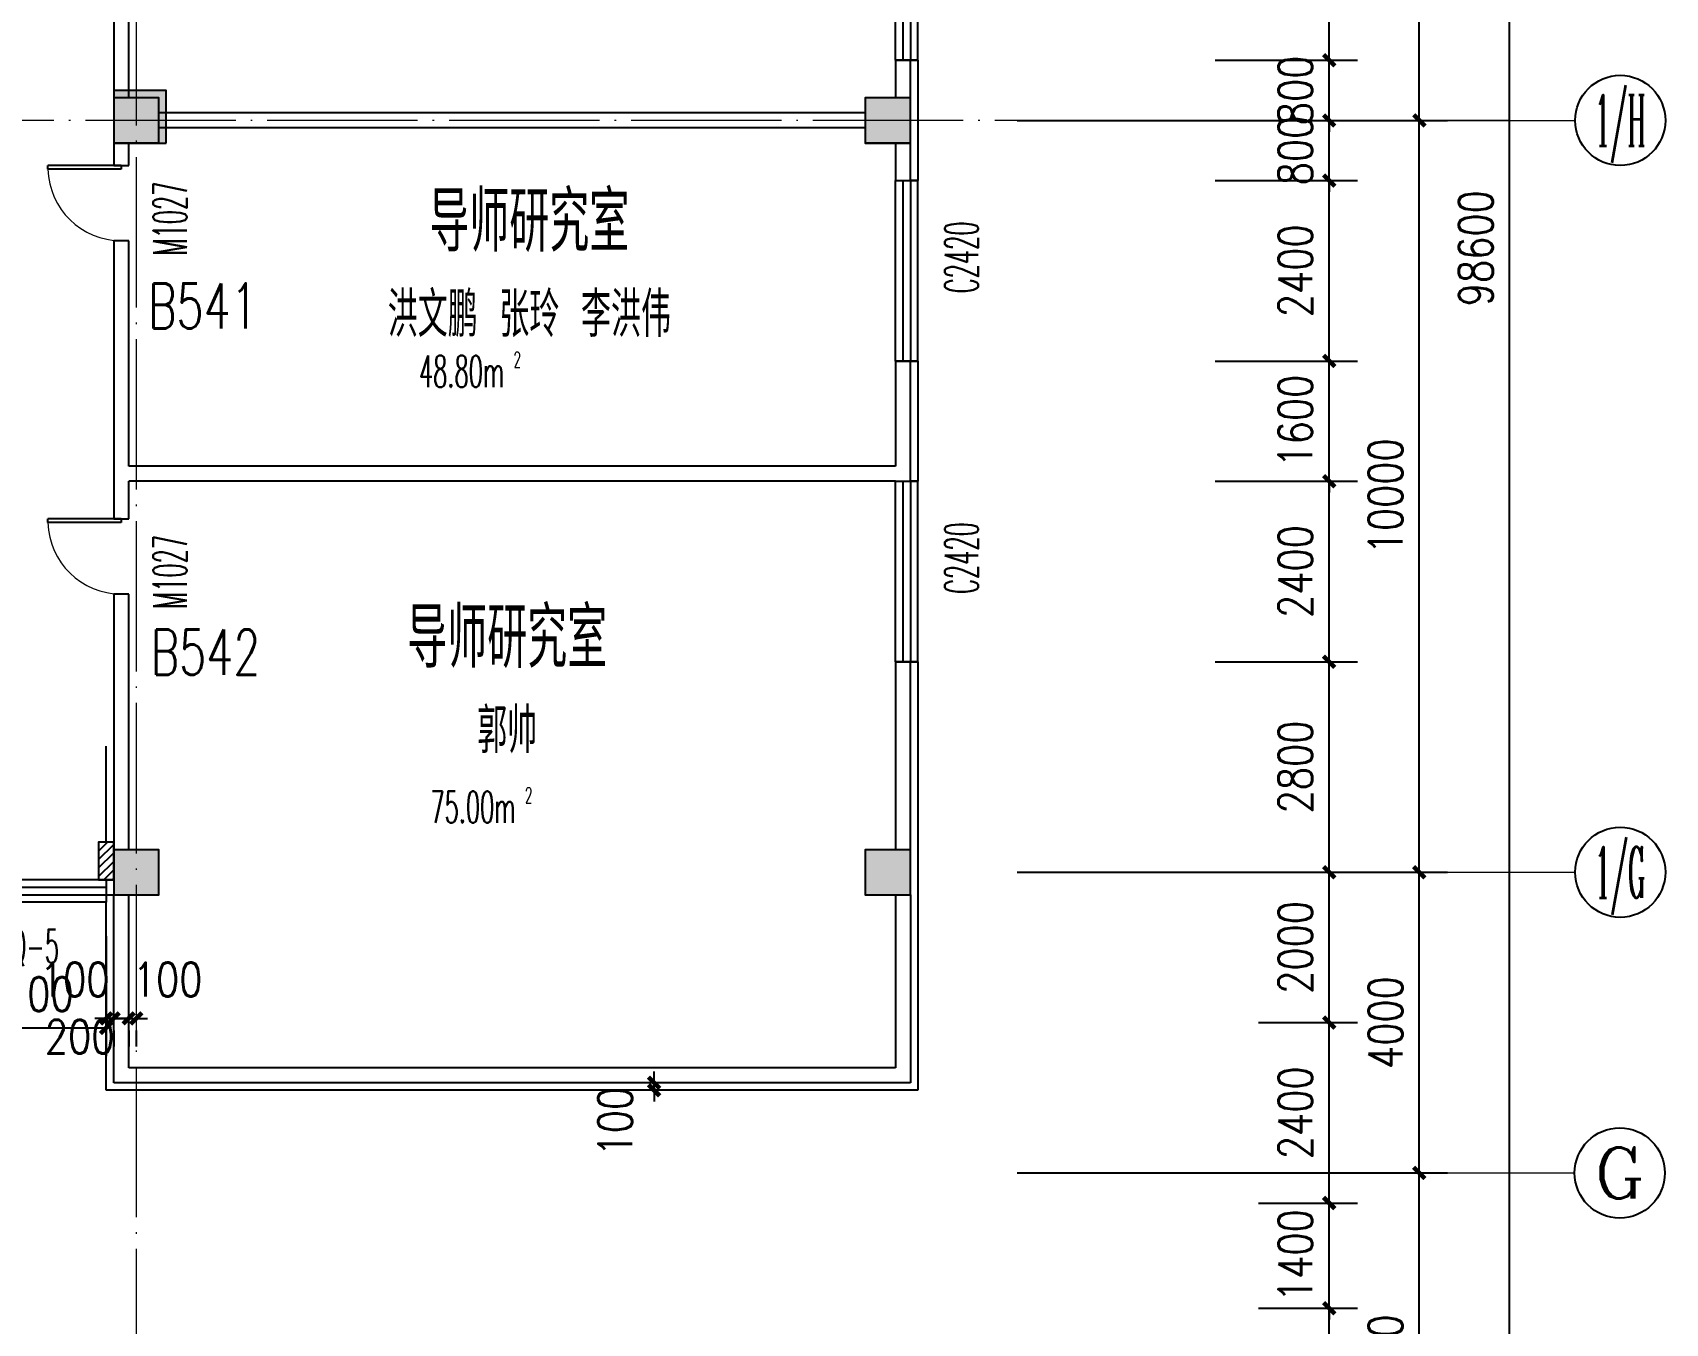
# Model space of a CAD drawing. Extents: x 1417642 to 3570900, y 124798 to 1191112.
# Drawn here: x 1577225 to 1598947, y 174833 to 192000 of the extents above; entities that cross this region are included whole.
import ezdxf
from ezdxf.enums import TextEntityAlignment as Align

# ---------------------------------------------------------------- set-up
doc = ezdxf.new("R2010")
doc.units = 0
doc.header["$LTSCALE"] = 1000
doc.header["$MEASUREMENT"] = 0
doc.linetypes.add('DOTE', pattern=[2.42, 2, -0.2, 0.02, -0.2])
doc.layers.get('0').update_dxf_attribs({"linetype": 'CONTINUOUS'})
doc.layers.get('Defpoints').update_dxf_attribs({"linetype": 'CONTINUOUS'})
for name, color, linetype in [('AXIS', 3, 'CONTINUOUS'), ('AXIS_TEXT', 7, 'CONTINUOUS'), ('colu', 2, 'CONTINUOUS'), ('COLUMN', 9, 'CONTINUOUS'), ('DOTE', 1, 'DOTE'), ('PUB_DIM', 3, 'CONTINUOUS'), ('PUB_HATCH', 8, 'CONTINUOUS'), ('PUB_TEXT', 40, 'CONTINUOUS'), ('SPACE', 7, 'CONTINUOUS'), ('STAIR', 2, 'CONTINUOUS'), ('SURFACE', 6, 'CONTINUOUS'), ('tiaozheng', 20, 'CONTINUOUS'), ('WALL', 4, 'CONTINUOUS'), ('WINDOW', 2, 'CONTINUOUS'), ('WINDOW_TEXT', 7, 'CONTINUOUS'), ('填充', 252, 'CONTINUOUS'), ('柱填充', 8, 'CONTINUOUS')]:
    doc.layers.add(name, color=color, linetype=linetype)
doc.styles.add('_TCH_AXIS', font='COMPLEX', dxfattribs={"bigfont": 'GBCBIG'})
doc.styles.add('_TCH_SPACE', font='ROMANS', dxfattribs={"width": 0.7, "height": 5, "bigfont": 'Z'})
doc.styles.add('_TCH_WINDOW', font='ROMANS.shx', dxfattribs={"width": 0.7, "height": 400, "bigfont": 'Z.shx'})
doc.styles.add('DIM_FONT', font='SIMPLEX.shx', dxfattribs={"width": 0.8})
doc.styles.add('Z', font='ROMANS', dxfattribs={"width": 0.7, "bigfont": 'Z'})
doc.dimstyles.new('DIMN150', dxfattribs={"dimscale": 1.5, "dimtxt": 300, "dimasz": 100, "dimexe": 250, "dimexo": 300, "dimgap": 150, "dimtad": 1, "dimdec": 0, "dimzin": 0, "dimdsep": 46, "dimtxsty": 'DIM_FONT', "dimblk": 'ARCHTICK', "dimcen": 0.09, "dimdle": 1.5, "dimclrt": 7, "dimazin": 2, "dimtfac": 1, "dimtdec": 0, "dimtix": 1, "dimtmove": 2, "dimatfit": 3, "dimldrblk": 'ARCHTICK', "dimfxl": 1, "dimtolj": 1, "dimtzin": 0, "dimarcsym": 0})

# ---------------------------------------------------------------- blocks, each defined once
blk = doc.blocks.new('i89')
at = {"layer": '柱填充'}
h = blk.add_hatch(color=256, dxfattribs=at)
h.paths.add_polyline_path([(1555333, 501498), (1555333, 502098), (1554733, 502098), (1554733, 501498)])
h.paths.add_polyline_path([(1525733, 501498), (1525733, 502098), (1525133, 502098), (1525133, 501498)])
h.paths.add_polyline_path([(1517733, 501498), (1517733, 502098), (1517133, 502098), (1517133, 501498)])
h.paths.add_polyline_path([(1509733, 501498), (1509733, 502098), (1509133, 502098), (1509133, 501498)])
h.paths.add_polyline_path([(1501733, 501498), (1501733, 502098), (1501133, 502098), (1501133, 501498)])
h.paths.add_polyline_path([(1498133, 501498), (1498133, 502098), (1497533, 502098), (1497533, 501498)])
h.paths.add_polyline_path([(1498133, 529448), (1498133, 530148), (1497433, 530148), (1497433, 529448)])
h.paths.add_polyline_path([(1498133, 537448), (1498133, 538148), (1497433, 538148), (1497433, 537448)])
h.paths.add_polyline_path([(1541783, 545398), (1541783, 546098), (1541083, 546098), (1541083, 545398)])
h.paths.add_polyline_path([(1565333, 559098), (1565333, 559698), (1564733, 559698), (1564733, 559098)])
h.paths.add_polyline_path([(1565383, 549098), (1565383, 549798), (1564683, 549798), (1564683, 549098)])
h.paths.add_polyline_path([(1565333, 545498), (1565333, 546098), (1564733, 546098), (1564733, 545498)])
h.paths.add_polyline_path([(1565383, 538098), (1564683, 538098), (1564683, 537498), (1565383, 537498)])
h.paths.add_polyline_path([(1565333, 529498), (1565333, 530098), (1564733, 530098), (1564733, 529498)])
h.paths.add_polyline_path([(1565333, 519498), (1565333, 520098), (1564733, 520098), (1564733, 519498)])
h.paths.add_polyline_path([(1565333, 511498), (1565333, 512098), (1564733, 512098), (1564733, 511498)])
h.paths.add_polyline_path([(1565333, 501498), (1565333, 502098), (1564733, 502098), (1564733, 501498)])
h.paths.add_polyline_path([(1555333, 559098), (1555333, 559698), (1554733, 559698), (1554733, 559098)])
h.paths.add_polyline_path([(1555333, 549098), (1555333, 549698), (1554733, 549698), (1554733, 549098)])
h.paths.add_polyline_path([(1555333, 545498), (1555333, 546098), (1554733, 546098), (1554733, 545498)])
h.paths.add_polyline_path([(1555333, 537498), (1555333, 538098), (1554733, 538098), (1554733, 537498)])
h.paths.add_polyline_path([(1555433, 529448), (1555433, 530148), (1554733, 530148), (1554733, 529448)])
h.paths.add_polyline_path([(1555433, 519448), (1555433, 520148), (1554733, 520148), (1554733, 519448)])
h.paths.add_polyline_path([(1555433, 511498), (1555433, 512198), (1554733, 512198), (1554733, 511498)])
h.paths.add_polyline_path([(1551733, 557298), (1551733, 557898), (1551133, 557898), (1551133, 557298)])
h.paths.add_polyline_path([(1551783, 549098), (1551783, 549798), (1551083, 549798), (1551083, 549098)])
h.paths.add_polyline_path([(1551733, 545498), (1551733, 546098), (1551133, 546098), (1551133, 545498)])
h.paths.add_polyline_path([(1551733, 537498), (1551733, 538098), (1551133, 538098), (1551133, 537498)])
h.paths.add_polyline_path([(1551733, 529498), (1551733, 530098), (1551133, 530098), (1551133, 529498)])
h.paths.add_polyline_path([(1551733, 519498), (1551733, 520098), (1551133, 520098), (1551133, 519498)])
h.paths.add_polyline_path([(1551783, 511498), (1551783, 512198), (1551083, 512198), (1551083, 511498)])
h.paths.add_polyline_path([(1551733, 501498), (1551733, 502098), (1551133, 502098), (1551133, 501498)])
h.paths.add_polyline_path([(1541733, 559098), (1541733, 559698), (1541133, 559698), (1541133, 559098)])
h.paths.add_polyline_path([(1541733, 557298), (1541733, 557898), (1541133, 557898), (1541133, 557298)])
h.paths.add_polyline_path([(1541783, 549098), (1541783, 549798), (1541083, 549798), (1541083, 549098)])
h.paths.add_polyline_path([(1541733, 537498), (1541733, 538298), (1541133, 538298), (1541133, 537498)])
h.paths.add_polyline_path([(1541733, 519298), (1541733, 520098), (1541133, 520098), (1541133, 519298)])
h.paths.add_polyline_path([(1541833, 511498), (1541833, 512298), (1541033, 512298), (1541033, 511498)])
h.paths.add_polyline_path([(1541733, 501498), (1541733, 502098), (1541133, 502098), (1541133, 501498)])
h.paths.add_polyline_path([(1533733, 559098), (1533733, 559698), (1533133, 559698), (1533133, 559098)])
h.paths.add_polyline_path([(1533783, 549098), (1533783, 549798), (1533083, 549798), (1533083, 549098)])
h.paths.add_polyline_path([(1533733, 545498), (1533733, 546098), (1533133, 546098), (1533133, 545498)])
h.paths.add_polyline_path([(1533733, 537498), (1533733, 538298), (1533133, 538298), (1533133, 537498)])
h.paths.add_polyline_path([(1533733, 519298), (1533733, 520098), (1533133, 520098), (1533133, 519298)])
h.paths.add_polyline_path([(1533833, 511498), (1533833, 512298), (1533033, 512298), (1533033, 511498)])
h.paths.add_polyline_path([(1533733, 501498), (1533733, 502098), (1533133, 502098), (1533133, 501498)])
h.paths.add_polyline_path([(1525733, 559098), (1525733, 559698), (1525133, 559698), (1525133, 559098)])
h.paths.add_polyline_path([(1525783, 549098), (1525783, 549798), (1525083, 549798), (1525083, 549098)])
h.paths.add_polyline_path([(1525733, 545498), (1525733, 546098), (1525133, 546098), (1525133, 545498)])
h.paths.add_polyline_path([(1525733, 537498), (1525733, 538298), (1525133, 538298), (1525133, 537498)])
h.paths.add_polyline_path([(1525733, 519298), (1525733, 520098), (1525133, 520098), (1525133, 519298)])
h.paths.add_polyline_path([(1525833, 511498), (1525833, 512298), (1525033, 512298), (1525033, 511498)])
h.paths.add_polyline_path([(1517733, 559098), (1517733, 559698), (1517133, 559698), (1517133, 559098)])
h.paths.add_polyline_path([(1517783, 549098), (1517783, 549798), (1517083, 549798), (1517083, 549098)])
h.paths.add_polyline_path([(1517733, 545498), (1517733, 546098), (1517133, 546098), (1517133, 545498)])
h.paths.add_polyline_path([(1517733, 537498), (1517733, 538298), (1517133, 538298), (1517133, 537498)])
h.paths.add_polyline_path([(1517733, 519298), (1517733, 520098), (1517133, 520098), (1517133, 519298)])
h.paths.add_polyline_path([(1517833, 511498), (1517833, 512298), (1517033, 512298), (1517033, 511498)])
h.paths.add_polyline_path([(1509733, 559098), (1509733, 559698), (1509133, 559698), (1509133, 559098)])
h.paths.add_polyline_path([(1509783, 549098), (1509783, 549798), (1509083, 549798), (1509083, 549098)])
h.paths.add_polyline_path([(1509733, 545498), (1509733, 546098), (1509133, 546098), (1509133, 545498)])
h.paths.add_polyline_path([(1509733, 537498), (1509733, 538298), (1509133, 538298), (1509133, 537498)])
h.paths.add_polyline_path([(1509733, 519298), (1509733, 520098), (1509133, 520098), (1509133, 519298)])
h.paths.add_polyline_path([(1509833, 511498), (1509833, 512298), (1509033, 512298), (1509033, 511498)])
h.paths.add_polyline_path([(1509733, 480798), (1509733, 481398), (1509133, 481398), (1509133, 480798)])
h.paths.add_polyline_path([(1501733, 559098), (1501733, 559698), (1501133, 559698), (1501133, 559098)])
h.paths.add_polyline_path([(1501733, 549098), (1501733, 549698), (1501133, 549698), (1501133, 549098)])
h.paths.add_polyline_path([(1501733, 545498), (1501733, 546098), (1501133, 546098), (1501133, 545498)])
h.paths.add_polyline_path([(1501733, 537498), (1501733, 538098), (1501133, 538098), (1501133, 537498)])
h.paths.add_polyline_path([(1501733, 529498), (1501733, 530098), (1501133, 530098), (1501133, 529498)])
h.paths.add_polyline_path([(1501733, 519498), (1501733, 520098), (1501133, 520098), (1501133, 519498)])
h.paths.add_polyline_path([(1501833, 511498), (1501833, 512198), (1501133, 512198), (1501133, 511498)])
h.paths.add_polyline_path([(1501733, 480798), (1501733, 481398), (1501133, 481398), (1501133, 480798)])
h.paths.add_polyline_path([(1498133, 559098), (1498133, 559698), (1497533, 559698), (1497533, 559098)])
h.paths.add_polyline_path([(1498183, 549098), (1498183, 549798), (1497483, 549798), (1497483, 549098)])
h.paths.add_polyline_path([(1498133, 545498), (1498133, 546098), (1497533, 546098), (1497533, 545498)])
h.paths.add_polyline_path([(1498133, 519448), (1498133, 520148), (1497433, 520148), (1497433, 519448)])
h.paths.add_polyline_path([(1498133, 511448), (1498133, 512148), (1497433, 512148), (1497433, 511448)])
h.paths.add_polyline_path([(1498133, 480798), (1498133, 481398), (1497533, 481398), (1497533, 480798)])
h.paths.add_polyline_path([(1488133, 559098), (1488133, 559698), (1487533, 559698), (1487533, 559098)])
h.paths.add_polyline_path([(1488233, 549098), (1488233, 549798), (1487533, 549798), (1487533, 549098)])
h.paths.add_polyline_path([(1488133, 545498), (1488133, 546098), (1487533, 546098), (1487533, 545498)])
h.paths.add_polyline_path([(1488133, 537498), (1488133, 538098), (1487533, 538098), (1487533, 537498)])
h.paths.add_polyline_path([(1488133, 529498), (1488133, 530098), (1487533, 530098), (1487533, 529498)])
h.paths.add_polyline_path([(1488133, 519498), (1488133, 520098), (1487533, 520098), (1487533, 519498)])
h.paths.add_polyline_path([(1488133, 511498), (1488133, 512098), (1487533, 512098), (1487533, 511498)])
h.paths.add_polyline_path([(1488133, 501498), (1488133, 502098), (1487533, 502098), (1487533, 501498)])
h.paths.add_polyline_path([(1488133, 480798), (1488133, 481398), (1487533, 481398), (1487533, 480798)])
h.paths.add_polyline_path([(1498133, 484398), (1498133, 485198), (1497433, 485198), (1497433, 484398)])
h.paths.add_polyline_path([(1498134, 496298), (1498134, 497098), (1497433, 497098), (1497433, 496298)])
h.paths.add_polyline_path([(1487533, 497098), (1487533, 496298), (1488233, 496298), (1488233, 497098)])
h.paths.add_polyline_path([(1487533, 485198), (1487533, 484398), (1488233, 484398), (1488233, 485198)])
h.paths.add_polyline_path([(1509733, 496298), (1509733, 497098), (1509033, 497098), (1509033, 496298)])
h.paths.add_polyline_path([(1509733, 484398), (1509733, 485198), (1509033, 485198), (1509033, 484398)])
at = {"layer": 'colu'}
for points in [[(1555433, 511498), (1555433, 512198), (1554733, 512198), (1554733, 511498)], [(1565333, 511498), (1565333, 512098), (1564733, 512098), (1564733, 511498)], [(1555333, 501498), (1555333, 502098), (1554733, 502098), (1554733, 501498)], [(1565333, 501498), (1565333, 502098), (1564733, 502098), (1564733, 501498)]]:
    blk.add_lwpolyline(points, close=True, dxfattribs=at)
blk = doc.blocks.new('_ArchTick')
at = {"color": 0, "linetype": 'ByBlock', "const_width": 0.4}
blk.add_lwpolyline([(-0.5, -0.5), (0.5, 0.5)], dxfattribs=at)
blk = doc.blocks.new('*D154')
at = {"layer": 'Defpoints', "color": 0}
for p in [(1578503, 179180), (1578603, 179180), (1578603, 178889)]:
    blk.add_point(p, dxfattribs=at)
at = {"layer": 'PUB_DIM', "color": 0, "lineweight": -2}
for p, q in [((1578503, 178889), (1578353, 178889)), ((1578503, 178889), (1578603, 178889)), ((1578603, 178889), (1578753, 178889)), ((1578503, 178730), (1578503, 178514)), ((1578603, 178730), (1578603, 178514))]:
    blk.add_line(p, q, dxfattribs=at)
at = {"layer": 'PUB_DIM', "color": 0, "lineweight": -2, "xscale": 150, "yscale": 150, "zscale": 150}
blk.add_blockref('_ArchTick', (1578503, 178889), dxfattribs=at)
at = {"layer": 'PUB_DIM', "color": 0, "lineweight": -2, "xscale": 150, "yscale": 150, "zscale": 150, "rotation": 180}
blk.add_blockref('_ArchTick', (1578603, 178889), dxfattribs=at)
at = {"layer": 'PUB_DIM', "color": 7, "insert": (1579021, 179406), "char_height": 450, "attachment_point": 5, "style": 'DIM_FONT'}
blk.add_mtext('\\A1;100', dxfattribs=at)
blk = doc.blocks.new('*D155')
at = {"layer": 'Defpoints', "color": 0}
for p in [(1578303, 179180), (1578503, 179180), (1578503, 178889)]:
    blk.add_point(p, dxfattribs=at)
at = {"layer": 'PUB_DIM', "color": 0, "lineweight": -2}
for p, q in [((1578303, 178889), (1578153, 178889)), ((1578303, 178889), (1578503, 178889)), ((1578503, 178889), (1578653, 178889)), ((1578303, 178730), (1578303, 178514)), ((1578503, 178730), (1578503, 178514))]:
    blk.add_line(p, q, dxfattribs=at)
at = {"layer": 'PUB_DIM', "color": 0, "lineweight": -2, "xscale": 150, "yscale": 150, "zscale": 150}
blk.add_blockref('_ArchTick', (1578303, 178889), dxfattribs=at)
at = {"layer": 'PUB_DIM', "color": 0, "lineweight": -2, "xscale": 150, "yscale": 150, "zscale": 150, "rotation": 180}
blk.add_blockref('_ArchTick', (1578503, 178889), dxfattribs=at)
at = {"layer": 'PUB_DIM', "color": 7, "insert": (1577851, 178646), "char_height": 450, "attachment_point": 5, "style": 'DIM_FONT'}
blk.add_mtext('\\A1;200', dxfattribs=at)
blk = doc.blocks.new('*D156')
at = {"layer": 'Defpoints', "color": 0}
for p in [(1578203, 179180), (1578303, 179180), (1578303, 178889)]:
    blk.add_point(p, dxfattribs=at)
at = {"layer": 'PUB_DIM', "color": 0, "lineweight": -2}
for p, q in [((1578203, 178889), (1578053, 178889)), ((1578203, 178889), (1578303, 178889)), ((1578303, 178889), (1578453, 178889)), ((1578203, 178730), (1578203, 178514)), ((1578303, 178730), (1578303, 178514))]:
    blk.add_line(p, q, dxfattribs=at)
at = {"layer": 'PUB_DIM', "color": 0, "lineweight": -2, "xscale": 150, "yscale": 150, "zscale": 150}
blk.add_blockref('_ArchTick', (1578203, 178889), dxfattribs=at)
at = {"layer": 'PUB_DIM', "color": 0, "lineweight": -2, "xscale": 150, "yscale": 150, "zscale": 150, "rotation": 180}
blk.add_blockref('_ArchTick', (1578303, 178889), dxfattribs=at)
at = {"layer": 'PUB_DIM', "color": 7, "insert": (1577785, 179406), "char_height": 450, "attachment_point": 5, "style": 'DIM_FONT'}
blk.add_mtext('\\A1;100', dxfattribs=at)
blk = doc.blocks.new('*D157')
at = {"layer": 'Defpoints', "color": 0}
for p in [(1585493, 178033), (1586059, 178033), (1586059, 177933)]:
    blk.add_point(p, dxfattribs=at)
at = {"layer": 'PUB_DIM', "color": 0, "lineweight": -2}
for p, q in [((1585493, 178033), (1585493, 178183)), ((1585609, 178033), (1585118, 178033)), ((1585609, 177933), (1585118, 177933)), ((1585493, 177933), (1585493, 178033)), ((1585493, 177933), (1585493, 177783))]:
    blk.add_line(p, q, dxfattribs=at)
at = {"layer": 'PUB_DIM', "color": 0, "lineweight": -2, "xscale": 150, "yscale": 150, "zscale": 150}
for p, rotation in [((1585493, 178033), 270), ((1585493, 177933), 90)]:
    blk.add_blockref('_ArchTick', p, dxfattribs=dict(at, rotation=rotation))
at = {"layer": 'PUB_DIM', "color": 7, "insert": (1584976, 177515), "char_height": 450, "attachment_point": 5, "rotation": 90, "style": 'DIM_FONT'}
blk.add_mtext('\\A1;100', dxfattribs=at)
blk = doc.blocks.new('*D254')
at = {"layer": 'Defpoints', "color": 0}
for p in [(1593084, 175033), (1594475, 175033), (1593084, 172633)]:
    blk.add_point(p, dxfattribs=at)
at = {"layer": 'PUB_DIM', "color": 0, "lineweight": -2}
for p, q in [((1593534, 175033), (1594850, 175033)), ((1594475, 172630), (1594475, 175035)), ((1593534, 172633), (1594850, 172633))]:
    blk.add_line(p, q, dxfattribs=at)
at = {"layer": 'PUB_DIM', "color": 0, "lineweight": -2, "xscale": 150, "yscale": 150, "zscale": 150}
for p, rotation in [((1594475, 175033), 90), ((1594475, 172633), 270)]:
    blk.add_blockref('_ArchTick', p, dxfattribs=dict(at, rotation=rotation))
at = {"layer": 'PUB_DIM', "color": 7, "insert": (1594025, 173833), "char_height": 450, "attachment_point": 5, "rotation": 90, "style": 'DIM_FONT'}
blk.add_mtext('\\A1;2400', dxfattribs=at)
blk = doc.blocks.new('*D255')
at = {"layer": 'Defpoints', "color": 0}
for p in [(1593084, 176433), (1594475, 176433), (1593084, 175033)]:
    blk.add_point(p, dxfattribs=at)
at = {"layer": 'PUB_DIM', "color": 0, "lineweight": -2}
for p, q in [((1593534, 176433), (1594850, 176433)), ((1594475, 176433), (1594475, 176583)), ((1594475, 175033), (1594475, 176433)), ((1593534, 175033), (1594850, 175033)), ((1594475, 175033), (1594475, 174883))]:
    blk.add_line(p, q, dxfattribs=at)
at = {"layer": 'PUB_DIM', "color": 0, "lineweight": -2, "xscale": 150, "yscale": 150, "zscale": 150}
for p, rotation in [((1594475, 176433), 270), ((1594475, 175033), 90)]:
    blk.add_blockref('_ArchTick', p, dxfattribs=dict(at, rotation=rotation))
at = {"layer": 'PUB_DIM', "color": 7, "insert": (1594025, 175733), "char_height": 450, "attachment_point": 5, "rotation": 90, "style": 'DIM_FONT'}
blk.add_mtext('\\A1;1400', dxfattribs=at)
blk = doc.blocks.new('*D256')
at = {"layer": 'Defpoints', "color": 0}
for p in [(1593084, 178833), (1594475, 178833), (1593084, 176433)]:
    blk.add_point(p, dxfattribs=at)
at = {"layer": 'PUB_DIM', "color": 0, "lineweight": -2}
for p, q in [((1593534, 178833), (1594850, 178833)), ((1594475, 176431), (1594475, 178835)), ((1593534, 176433), (1594850, 176433))]:
    blk.add_line(p, q, dxfattribs=at)
at = {"layer": 'PUB_DIM', "color": 0, "lineweight": -2, "xscale": 150, "yscale": 150, "zscale": 150}
for p, rotation in [((1594475, 178833), 90), ((1594475, 176433), 270)]:
    blk.add_blockref('_ArchTick', p, dxfattribs=dict(at, rotation=rotation))
at = {"layer": 'PUB_DIM', "color": 7, "insert": (1594025, 177633), "char_height": 450, "attachment_point": 5, "rotation": 90, "style": 'DIM_FONT'}
blk.add_mtext('\\A1;2400', dxfattribs=at)
blk = doc.blocks.new('*D257')
at = {"layer": 'Defpoints', "color": 0}
for p in [(1593084, 180833), (1594475, 180833), (1593084, 178833)]:
    blk.add_point(p, dxfattribs=at)
at = {"layer": 'PUB_DIM', "color": 0, "lineweight": -2}
for p, q in [((1593534, 180833), (1594850, 180833)), ((1594475, 178831), (1594475, 180835)), ((1593534, 178833), (1594850, 178833))]:
    blk.add_line(p, q, dxfattribs=at)
at = {"layer": 'PUB_DIM', "color": 0, "lineweight": -2, "xscale": 150, "yscale": 150, "zscale": 150}
for p, rotation in [((1594475, 180833), 90), ((1594475, 178833), 270)]:
    blk.add_blockref('_ArchTick', p, dxfattribs=dict(at, rotation=rotation))
at = {"layer": 'PUB_DIM', "color": 7, "insert": (1594025, 179833), "char_height": 450, "attachment_point": 5, "rotation": 90, "style": 'DIM_FONT'}
blk.add_mtext('\\A1;2000', dxfattribs=at)
blk = doc.blocks.new('*D258')
at = {"layer": 'Defpoints', "color": 0}
for p in [(1592509, 183633), (1594475, 183633), (1592509, 180833)]:
    blk.add_point(p, dxfattribs=at)
at = {"layer": 'PUB_DIM', "color": 0, "lineweight": -2}
for p, q in [((1592959, 183633), (1594850, 183633)), ((1594475, 180830), (1594475, 183635)), ((1592959, 180833), (1594850, 180833))]:
    blk.add_line(p, q, dxfattribs=at)
at = {"layer": 'PUB_DIM', "color": 0, "lineweight": -2, "xscale": 150, "yscale": 150, "zscale": 150}
for p, rotation in [((1594475, 183633), 90), ((1594475, 180833), 270)]:
    blk.add_blockref('_ArchTick', p, dxfattribs=dict(at, rotation=rotation))
at = {"layer": 'PUB_DIM', "color": 7, "insert": (1594025, 182233), "char_height": 450, "attachment_point": 5, "rotation": 90, "style": 'DIM_FONT'}
blk.add_mtext('\\A1;2800', dxfattribs=at)
blk = doc.blocks.new('*D259')
at = {"layer": 'Defpoints', "color": 0}
for p in [(1592509, 186033), (1594475, 186033), (1592509, 183633)]:
    blk.add_point(p, dxfattribs=at)
at = {"layer": 'PUB_DIM', "color": 0, "lineweight": -2}
for p, q in [((1592959, 186033), (1594850, 186033)), ((1594475, 183630), (1594475, 186035)), ((1592959, 183633), (1594850, 183633))]:
    blk.add_line(p, q, dxfattribs=at)
at = {"layer": 'PUB_DIM', "color": 0, "lineweight": -2, "xscale": 150, "yscale": 150, "zscale": 150}
for p, rotation in [((1594475, 186033), 90), ((1594475, 183633), 270)]:
    blk.add_blockref('_ArchTick', p, dxfattribs=dict(at, rotation=rotation))
at = {"layer": 'PUB_DIM', "color": 7, "insert": (1594025, 184833), "char_height": 450, "attachment_point": 5, "rotation": 90, "style": 'DIM_FONT'}
blk.add_mtext('\\A1;2400', dxfattribs=at)
blk = doc.blocks.new('*D260')
at = {"layer": 'Defpoints', "color": 0}
for p in [(1592509, 187633), (1594475, 187633), (1592509, 186033)]:
    blk.add_point(p, dxfattribs=at)
at = {"layer": 'PUB_DIM', "color": 0, "lineweight": -2}
for p, q in [((1594475, 187633), (1594475, 187783)), ((1592959, 187633), (1594850, 187633)), ((1594475, 186033), (1594475, 187633)), ((1592959, 186033), (1594850, 186033)), ((1594475, 186033), (1594475, 185883))]:
    blk.add_line(p, q, dxfattribs=at)
at = {"layer": 'PUB_DIM', "color": 0, "lineweight": -2, "xscale": 150, "yscale": 150, "zscale": 150}
for p, rotation in [((1594475, 187633), 270), ((1594475, 186033), 90)]:
    blk.add_blockref('_ArchTick', p, dxfattribs=dict(at, rotation=rotation))
at = {"layer": 'PUB_DIM', "color": 7, "insert": (1594025, 186833), "char_height": 450, "attachment_point": 5, "rotation": 90, "style": 'DIM_FONT'}
blk.add_mtext('\\A1;1600', dxfattribs=at)
blk = doc.blocks.new('*D261')
at = {"layer": 'Defpoints', "color": 0}
for p in [(1592509, 190033), (1594475, 190033), (1592509, 187633)]:
    blk.add_point(p, dxfattribs=at)
at = {"layer": 'PUB_DIM', "color": 0, "lineweight": -2}
for p, q in [((1592959, 190033), (1594850, 190033)), ((1594475, 187630), (1594475, 190035)), ((1592959, 187633), (1594850, 187633))]:
    blk.add_line(p, q, dxfattribs=at)
at = {"layer": 'PUB_DIM', "color": 0, "lineweight": -2, "xscale": 150, "yscale": 150, "zscale": 150}
for p, rotation in [((1594475, 190033), 90), ((1594475, 187633), 270)]:
    blk.add_blockref('_ArchTick', p, dxfattribs=dict(at, rotation=rotation))
at = {"layer": 'PUB_DIM', "color": 7, "insert": (1594025, 188833), "char_height": 450, "attachment_point": 5, "rotation": 90, "style": 'DIM_FONT'}
blk.add_mtext('\\A1;2400', dxfattribs=at)
blk = doc.blocks.new('*D262')
at = {"layer": 'Defpoints', "color": 0}
for p in [(1592509, 190833), (1594475, 190833), (1592509, 190033)]:
    blk.add_point(p, dxfattribs=at)
at = {"layer": 'PUB_DIM', "color": 0, "lineweight": -2}
for p, q in [((1594475, 190833), (1594475, 190983)), ((1592959, 190833), (1594850, 190833)), ((1594475, 190033), (1594475, 190833)), ((1592959, 190033), (1594850, 190033)), ((1594475, 190033), (1594475, 189883))]:
    blk.add_line(p, q, dxfattribs=at)
at = {"layer": 'PUB_DIM', "color": 0, "lineweight": -2, "xscale": 150, "yscale": 150, "zscale": 150}
for p, rotation in [((1594475, 190833), 270), ((1594475, 190033), 90)]:
    blk.add_blockref('_ArchTick', p, dxfattribs=dict(at, rotation=rotation))
at = {"layer": 'PUB_DIM', "color": 7, "insert": (1594025, 190433), "char_height": 450, "attachment_point": 5, "rotation": 90, "style": 'DIM_FONT'}
blk.add_mtext('\\A1;800', dxfattribs=at)
blk = doc.blocks.new('*D263')
at = {"layer": 'Defpoints', "color": 0}
for p in [(1592509, 191633), (1594475, 191633), (1592509, 190833)]:
    blk.add_point(p, dxfattribs=at)
at = {"layer": 'PUB_DIM', "color": 0, "lineweight": -2}
for p, q in [((1592959, 191633), (1594850, 191633)), ((1594475, 191633), (1594475, 191783)), ((1594475, 190833), (1594475, 191633)), ((1592959, 190833), (1594850, 190833)), ((1594475, 190833), (1594475, 190683))]:
    blk.add_line(p, q, dxfattribs=at)
at = {"layer": 'PUB_DIM', "color": 0, "lineweight": -2, "xscale": 150, "yscale": 150, "zscale": 150}
for p, rotation in [((1594475, 191633), 270), ((1594475, 190833), 90)]:
    blk.add_blockref('_ArchTick', p, dxfattribs=dict(at, rotation=rotation))
at = {"layer": 'PUB_DIM', "color": 7, "insert": (1594025, 191233), "char_height": 450, "attachment_point": 5, "rotation": 90, "style": 'DIM_FONT'}
blk.add_mtext('\\A1;800', dxfattribs=at)
blk = doc.blocks.new('*D264')
at = {"layer": 'Defpoints', "color": 0}
for p in [(1592509, 194033), (1594475, 194033), (1592509, 191633)]:
    blk.add_point(p, dxfattribs=at)
at = {"layer": 'PUB_DIM', "color": 0, "lineweight": -2}
for p, q in [((1592959, 194033), (1594850, 194033)), ((1594475, 191630), (1594475, 194035)), ((1592959, 191633), (1594850, 191633))]:
    blk.add_line(p, q, dxfattribs=at)
at = {"layer": 'PUB_DIM', "color": 0, "lineweight": -2, "xscale": 150, "yscale": 150, "zscale": 150}
for p, rotation in [((1594475, 194033), 90), ((1594475, 191633), 270)]:
    blk.add_blockref('_ArchTick', p, dxfattribs=dict(at, rotation=rotation))
at = {"layer": 'PUB_DIM', "color": 7, "insert": (1594025, 192833), "char_height": 450, "attachment_point": 5, "rotation": 90, "style": 'DIM_FONT'}
blk.add_mtext('\\A1;2400', dxfattribs=at)
blk = doc.blocks.new('*D318')
at = {"layer": 'Defpoints', "color": 0}
for p in [(1594168, 238433), (1596875, 238433), (1594168, 139833)]:
    blk.add_point(p, dxfattribs=at)
at = {"layer": 'PUB_DIM', "color": 0, "lineweight": -2}
for p, q in [((1594618, 238433), (1597250, 238433)), ((1596875, 139830), (1596875, 238435)), ((1594618, 139833), (1597250, 139833))]:
    blk.add_line(p, q, dxfattribs=at)
at = {"layer": 'PUB_DIM', "color": 0, "lineweight": -2, "xscale": 150, "yscale": 150, "zscale": 150}
for p, rotation in [((1596875, 238433), 90), ((1596875, 139833), 270)]:
    blk.add_blockref('_ArchTick', p, dxfattribs=dict(at, rotation=rotation))
at = {"layer": 'PUB_DIM', "color": 7, "insert": (1596425, 189133), "char_height": 450, "attachment_point": 5, "rotation": 90, "style": 'DIM_FONT'}
blk.add_mtext('\\A1;98600', dxfattribs=at)
blk = doc.blocks.new('*D777')
at = {"layer": 'AXIS', "color": 0, "lineweight": -2}
for p, q in [((1590325, 198833), (1596049, 198833)), ((1595674, 190831), (1595674, 198835)), ((1590325, 190833), (1596049, 190833))]:
    blk.add_line(p, q, dxfattribs=at)
at = {"layer": 'Defpoints', "color": 0}
for p in [(1589875, 198833), (1595674, 198833), (1589875, 190833)]:
    blk.add_point(p, dxfattribs=at)
at = {"layer": 'AXIS', "color": 0, "lineweight": -2, "xscale": 150, "yscale": 150, "zscale": 150}
for p, rotation in [((1595674, 198833), 90), ((1595674, 190833), 270)]:
    blk.add_blockref('_ArchTick', p, dxfattribs=dict(at, rotation=rotation))
at = {"layer": 'AXIS', "color": 7, "insert": (1595224, 194833), "char_height": 450, "attachment_point": 5, "rotation": 90, "style": 'DIM_FONT'}
blk.add_mtext('\\A1;8000', dxfattribs=at)
blk = doc.blocks.new('*D778')
at = {"layer": 'AXIS', "color": 0, "lineweight": -2}
for p, q in [((1590325, 190833), (1596049, 190833)), ((1595674, 180831), (1595674, 190835)), ((1590325, 180833), (1596049, 180833))]:
    blk.add_line(p, q, dxfattribs=at)
at = {"layer": 'Defpoints', "color": 0}
for p in [(1589875, 190833), (1595674, 190833), (1589875, 180833)]:
    blk.add_point(p, dxfattribs=at)
at = {"layer": 'AXIS', "color": 0, "lineweight": -2, "xscale": 150, "yscale": 150, "zscale": 150}
for p, rotation in [((1595674, 190833), 90), ((1595674, 180833), 270)]:
    blk.add_blockref('_ArchTick', p, dxfattribs=dict(at, rotation=rotation))
at = {"layer": 'AXIS', "color": 7, "insert": (1595224, 185833), "char_height": 450, "attachment_point": 5, "rotation": 90, "style": 'DIM_FONT'}
blk.add_mtext('\\A1;10000', dxfattribs=at)
blk = doc.blocks.new('*D779')
at = {"layer": 'AXIS', "color": 0, "lineweight": -2}
for p, q in [((1590325, 180833), (1596049, 180833)), ((1595674, 176830), (1595674, 180835)), ((1590325, 176833), (1596049, 176833))]:
    blk.add_line(p, q, dxfattribs=at)
at = {"layer": 'Defpoints', "color": 0}
for p in [(1589875, 180833), (1595674, 180833), (1589875, 176833)]:
    blk.add_point(p, dxfattribs=at)
at = {"layer": 'AXIS', "color": 0, "lineweight": -2, "xscale": 150, "yscale": 150, "zscale": 150}
for p, rotation in [((1595674, 180833), 90), ((1595674, 176833), 270)]:
    blk.add_blockref('_ArchTick', p, dxfattribs=dict(at, rotation=rotation))
at = {"layer": 'AXIS', "color": 7, "insert": (1595224, 178833), "char_height": 450, "attachment_point": 5, "rotation": 90, "style": 'DIM_FONT'}
blk.add_mtext('\\A1;4000', dxfattribs=at)
blk = doc.blocks.new('*D780')
at = {"layer": 'AXIS', "color": 0, "lineweight": -2}
for p, q in [((1590325, 176833), (1596049, 176833)), ((1595674, 171830), (1595674, 176835)), ((1590325, 171833), (1596049, 171833))]:
    blk.add_line(p, q, dxfattribs=at)
at = {"layer": 'Defpoints', "color": 0}
for p in [(1589875, 176833), (1595674, 176833), (1589875, 171833)]:
    blk.add_point(p, dxfattribs=at)
at = {"layer": 'AXIS', "color": 0, "lineweight": -2, "xscale": 150, "yscale": 150, "zscale": 150}
for p, rotation in [((1595674, 176833), 90), ((1595674, 171833), 270)]:
    blk.add_blockref('_ArchTick', p, dxfattribs=dict(at, rotation=rotation))
at = {"layer": 'AXIS', "color": 7, "insert": (1595224, 174333), "char_height": 450, "attachment_point": 5, "rotation": 90, "style": 'DIM_FONT'}
blk.add_mtext('\\A1;5000', dxfattribs=at)
blk = doc.blocks.new('*D810')
at = {"layer": 'Defpoints', "color": 0}
for p in [(1576103, 180433), (1578203, 180433), (1578203, 178762)]:
    blk.add_point(p, dxfattribs=at)
at = {"layer": 'PUB_DIM', "color": 0, "lineweight": -2}
for p, q in [((1576103, 179983), (1576103, 178387)), ((1578203, 179983), (1578203, 178387)), ((1576101, 178762), (1578205, 178762))]:
    blk.add_line(p, q, dxfattribs=at)
at = {"layer": 'PUB_DIM', "color": 0, "lineweight": -2, "xscale": 150, "yscale": 150, "zscale": 150, "rotation": 180}
blk.add_blockref('_ArchTick', (1576103, 178762), dxfattribs=at)
at = {"layer": 'PUB_DIM', "color": 0, "lineweight": -2, "xscale": 150, "yscale": 150, "zscale": 150}
blk.add_blockref('_ArchTick', (1578203, 178762), dxfattribs=at)
at = {"layer": 'PUB_DIM', "color": 7, "insert": (1577153, 179212), "char_height": 450, "attachment_point": 5, "style": 'DIM_FONT'}
blk.add_mtext('\\A1;2100', dxfattribs=at)
blk = doc.blocks.new('_FZH')
blk.add_lwpolyline([(-0.5, -0.5), (0.5, -0.5), (0.5, 0.5), (-0.5, 0.5)], close=True)
at = {"layer": 'PUB_HATCH'}
blk.add_solid([(-0.5, -0.5), (0.5, -0.5), (-0.5, 0.5), (0.5, 0.5)], dxfattribs=at)
blk = doc.blocks.new('$TCHSYS$WIN2D')
for p, q in [((-0.5, 0.5), (0.5, 0.5)), ((-0.5, 0.5), (-0.5, -0.5)), ((0.5, 0.5), (0.5, -0.5)), ((0.5, 0.1667), (-0.5, 0.1667)), ((0.5, -0.1667), (-0.5, -0.1667)), ((-0.5, -0.5), (0.5, -0.5))]:
    blk.add_line(p, q)
blk = doc.blocks.new('$DorLib2D$00000001')
for p, q in [((0.45, 0.975), (0.5, 0.975)), ((0.45, 0), (0.45, 0.975)), ((0.5, 0), (0.5, 0.975)), ((0.5, 0), (0.45, 0))]:
    blk.add_line(p, q)
at = {"lineweight": 13}
blk.add_arc((0.475, 0), 0.975, 91.4693, 180, dxfattribs=at)

msp = doc.modelspace()

# ---------------------------------------------------------------- hatches: boundary and pattern name
at = {"layer": 'STAIR'}
h = msp.add_hatch(dxfattribs=at)
h.set_pattern_fill('ANSI31', color=256, scale=50)
h.set_pattern_definition([(45, (55032.53, -299124.075), (-56.1266008, 56.1266008), [])])
h.paths.add_polyline_path([(1578103.1, 180733.1), (1578303.1, 180733.1), (1578303.1, 181233.1), (1578103.1, 181233.1)])

# ---------------------------------------------------------------- linework, layer by layer
at = {"layer": 'AXIS', "lineweight": 0}
for p, q in [((1592622.6, 190832.8), (1597747.3, 190832.8)), ((1592622.6, 180832.8), (1597747.3, 180832.8)), ((1592616.2, 176832.7), (1597740.8, 176832.7))]:
    msp.add_line(p, q, dxfattribs=at)
at = {"layer": 'AXIS'}
for centre in [(1598347.3, 190832.8), (1598347.3, 180832.8), (1598340.8, 176832.7)]:
    msp.add_circle(centre, 600, dxfattribs=at)
at = {"layer": 'DOTE', "lineweight": 0}
for points in [[(1578603.1, 243584), (1578603.1, 132632.2)], [(1596866.6, 190832.7), (1501403.1, 190832.7)]]:
    msp.add_lwpolyline(points, dxfattribs=at)
at = {"layer": 'STAIR'}
msp.add_line((1578203.1, 181233.1), (1578203.1, 182510), dxfattribs=at)
msp.add_lwpolyline([(1578103.1, 180733.1), (1578303.1, 180733.1), (1578303.1, 181233.1), (1578103.1, 181233.1), (1578103.1, 180733.1)], dxfattribs=at)
at = {"layer": 'SURFACE'}
for p, q in [((1589003.1, 191632.7), (1588903.1, 191632.7)), ((1589003.1, 191632.7), (1589003.1, 190832.7)), ((1589003.1, 190832.7), (1589003.1, 190032.7)), ((1589003.1, 190032.7), (1588903.1, 190032.7)), ((1589003.1, 187632.7), (1588903.1, 187632.7)), ((1589003.1, 187632.7), (1589003.1, 186132.7)), ((1589003.1, 186032.7), (1588903.1, 186032.7)), ((1589003.1, 186132.7), (1589003.1, 186032.7)), ((1589003.1, 183632.7), (1588903.1, 183632.7)), ((1589003.1, 183632.7), (1589003.1, 180832.7)), ((1589003.1, 180832.7), (1589003.1, 177932.7)), ((1578203.1, 177932.7), (1578203.1, 180432.7)), ((1589003.1, 177932.7), (1578203.1, 177932.7))]:
    msp.add_line(p, q, dxfattribs=at)
at = {"layer": 'WALL'}
for p, q in [((1578303.1, 197232.7), (1578303.1, 191132.7)), ((1578503.1, 191132.7), (1578503.1, 197232.7)), ((1588903.1, 191632.7), (1588703.1, 191632.7)), ((1588703.1, 191632.7), (1588703.1, 191132.7)), ((1588903.1, 191132.7), (1588903.1, 191632.7)), ((1588303.1, 190932.7), (1578903.1, 190932.7)), ((1588303.1, 190732.7), (1578903.1, 190732.7)), ((1578303.1, 190532.7), (1578303.1, 190232.7)), ((1578503.1, 190232.7), (1578503.1, 190532.7)), ((1588703.1, 190532.7), (1588703.1, 190032.7)), ((1588903.1, 190032.7), (1588903.1, 190532.7)), ((1578303.1, 190232.7), (1578503.1, 190232.7)), ((1588703.1, 190032.7), (1588903.1, 190032.7)), ((1578503.1, 189232.7), (1578303.1, 189232.7)), ((1578303.1, 189232.7), (1578303.1, 186132.7)), ((1578503.1, 186232.7), (1578503.1, 189232.7)), ((1588903.1, 187632.7), (1588703.1, 187632.7)), ((1588703.1, 187632.7), (1588703.1, 186232.7)), ((1588903.1, 186132.7), (1588903.1, 187632.7)), ((1588703.1, 186232.7), (1578503.1, 186232.7)), ((1578303.1, 186132.7), (1578303.1, 185532.7)), ((1588703.1, 186032.7), (1578503.1, 186032.7)), ((1578503.1, 185532.7), (1578503.1, 186032.7)), ((1588703.1, 186032.7), (1588903.1, 186032.7)), ((1588903.1, 186032.7), (1588903.1, 186132.7)), ((1578303.1, 185532.7), (1578503.1, 185532.7)), ((1578503.1, 184532.7), (1578303.1, 184532.7)), ((1578303.1, 184532.7), (1578303.1, 181132.7)), ((1578503.1, 181132.7), (1578503.1, 184532.7)), ((1588903.1, 183632.7), (1588703.1, 183632.7)), ((1588703.1, 183632.7), (1588703.1, 181132.7)), ((1588903.1, 181132.7), (1588903.1, 183632.7)), ((1578303.1, 180732.7), (1578203.1, 180732.7)), ((1578203.1, 180732.7), (1578203.1, 180532.7)), ((1578203.1, 180532.7), (1578303.1, 180532.7)), ((1578303.1, 178032.7), (1578303.1, 180532.7)), ((1578503.1, 178232.7), (1578503.1, 180532.7)), ((1588703.1, 180532.7), (1588703.1, 178232.7)), ((1588903.1, 180532.7), (1588903.1, 178032.7)), ((1588703.1, 178232.7), (1578503.1, 178232.7)), ((1588903.1, 178032.7), (1578303.1, 178032.7))]:
    msp.add_line(p, q, dxfattribs=at)

# ---------------------------------------------------------------- block references
at = {"layer": 'COLUMN', "lineweight": 0, "xscale": 600, "yscale": 600, "zscale": 600}
for p in [(1578603.1, 190832.7), (1588603.1, 190832.7), (1578603.1, 180832.7), (1588603.1, 180832.7)]:
    msp.add_blockref('_FZH', p, dxfattribs=at)
at = {"layer": 'tiaozheng'}
msp.add_blockref('i89', (23570, -320965.6), dxfattribs=at)
at = {"layer": 'WINDOW', "color": 2}
ref = msp.add_blockref('$TCHSYS$WIN2D', (1588853.1, 192832.7), dxfattribs=dict(at, xscale=-2400, yscale=-300, zscale=-2400, rotation=270))
ref.add_attrib('A', 'C2420', (1589806, 192534), dxfattribs={"layer": 'WINDOW_TEXT', "color": 2, "height": 446.25, "rotation": 90, "style": '_TCH_WINDOW', "width": 0.494118})
at = {"layer": 'WINDOW', "lineweight": 0}
ref = msp.add_blockref('$DorLib2D$00000001', (1578403.1, 189732.7), dxfattribs=dict(at, xscale=1000, yscale=1000, zscale=1000, rotation=90))
ref.add_attrib('A', 'M1027', (1579274.7, 189035.9), dxfattribs={"layer": 'WINDOW_TEXT', "lineweight": 0, "height": 446.25, "rotation": 90, "style": '_TCH_WINDOW', "width": 0.494118})
at = {"layer": 'WINDOW', "color": 2}
ref = msp.add_blockref('$TCHSYS$WIN2D', (1588853.1, 188832.7), dxfattribs=dict(at, xscale=-2400, yscale=-300, zscale=-2400, rotation=270))
ref.add_attrib('A', 'C2420', (1589806, 188534), dxfattribs={"layer": 'WINDOW_TEXT', "color": 2, "height": 446.25, "rotation": 90, "style": '_TCH_WINDOW', "width": 0.494118})
ref = msp.add_blockref('$TCHSYS$WIN2D', (1588853.1, 184832.7), dxfattribs=dict(at, xscale=-2400, yscale=-300, zscale=-2400, rotation=270))
ref.add_attrib('A', 'C2420', (1589806, 184534), dxfattribs={"layer": 'WINDOW_TEXT', "color": 2, "height": 446.25, "rotation": 90, "style": '_TCH_WINDOW', "width": 0.494118})
at = {"layer": 'WINDOW', "lineweight": 0}
ref = msp.add_blockref('$DorLib2D$00000001', (1578403.1, 185032.7), dxfattribs=dict(at, xscale=1000, yscale=1000, zscale=1000, rotation=90))
ref.add_attrib('A', 'M1027', (1579274.7, 184335.9), dxfattribs={"layer": 'WINDOW_TEXT', "lineweight": 0, "height": 446.25, "rotation": 90, "style": '_TCH_WINDOW', "width": 0.494118})
at = {"layer": 'WINDOW', "color": 2}
ref = msp.add_blockref('$TCHSYS$WIN2D', (1577153.1, 180582.7), dxfattribs=dict(at, xscale=2100, yscale=-300, zscale=2100, rotation=180))
ref.add_attrib('A', 'MQ-5', (1576706.8, 179625.7), dxfattribs={"layer": 'WINDOW_TEXT', "color": 2, "height": 446.25, "style": '_TCH_WINDOW', "width": 0.494118})

# ---------------------------------------------------------------- texts
at = {"layer": 'AXIS_TEXT', "style": '_TCH_AXIS'}
for s, height, width, p, p2 in [('1/H', 678.82, 0.368421, (1598007.9, 190493.4), (1598686.7, 190493.4)), ('1/G', 678.82, 0.381818, (1598007.9, 180493.4), (1598686.7, 180493.4)), ('G', 678.8, 1.166667, (1598001.4, 176493.3), (1598680.2, 176493.3))]:
    msp.add_text(s, height=height, dxfattribs=dict(at, width=width)).set_placement(p, p2, align=Align.FIT)
at = {"layer": 'PUB_TEXT', "color": 1, "lineweight": 60, "style": 'Z', "width": 0.7}
for s, p in [('B541', (1578762, 188065.6)), ('B542', (1578797, 183459.9))]:
    msp.add_text(s, height=600, dxfattribs=at).set_placement(p)
at = {"layer": 'SPACE', "style": '_TCH_SPACE', "width": 0.525}
for s, height, p in [('48.80m', 420, (1582365.1, 187284.1)), ('2', 210, (1583625.1, 187546.6)), ('75.00m', 420, (1582516.8, 181489.4)), ('2', 210, (1583776.8, 181751.9))]:
    msp.add_text(s, height=height, dxfattribs=at).set_placement(p)
at = {"layer": '填充', "char_height": 800, "attachment_point": 2, "style": '_TCH_WINDOW'}
for s, insert, width in [('{\\C2;导师研究室\\P\\H0.75x;洪文鹏 张玲 李洪伟}', (1583833.3, 189885.7), 4421.697), ('{\\C2;导师研究室\\P\\H0.75x;郭帅}', (1583538.8, 184351.1), 2889.828)]:
    msp.add_mtext(s, dxfattribs=dict(at, insert=insert, width=width))

# ---------------------------------------------------------------- dimensions: what is measured, and where the dimension line sits
at = {"layer": 'AXIS'}
for p1, p2, picture, middle in [((1589875.5, 190832.8), (1589875.5, 198832.8), '*D777', (1595224.4, 194832.8)), ((1589875.5, 180832.8), (1589875.5, 190832.8), '*D778', (1595224.4, 185832.8)), ((1589875.5, 176832.7), (1589875.5, 180832.8), '*D779', (1595224.4, 178832.8)), ((1589875.5, 171832.7), (1589875.5, 176832.7), '*D780', (1595224.4, 174332.7))]:
    dim = msp.add_aligned_dim(p1=p1, p2=p2, distance=-5799, dimstyle='DIMN150', dxfattribs=at)
    dim.commit()
    dim.dimension.update_dxf_attribs({"geometry": picture, "text_midpoint": middle})
at = {"layer": 'PUB_DIM'}
for p1, p2, distance, picture, middle in [((1594167.5, 139832.7), (1594167.5, 238432.7), -2707.3, '*D318', (1596424.9, 189132.7)), ((1592508.6, 191632.7), (1592508.6, 194032.7), -1966.2, '*D264', (1594024.9, 192832.7)), ((1592508.6, 190832.7), (1592508.6, 191632.7), -1966.2, '*D263', (1594024.9, 191232.7)), ((1592508.6, 190032.7), (1592508.6, 190832.7), -1966.2, '*D262', (1594024.9, 190432.7)), ((1592508.6, 187632.7), (1592508.6, 190032.7), -1966.2, '*D261', (1594024.9, 188832.7)), ((1592508.6, 186032.7), (1592508.6, 187632.7), -1966.2, '*D260', (1594024.9, 186832.7)), ((1592508.6, 183632.7), (1592508.6, 186032.7), -1966.2, '*D259', (1594024.9, 184832.7)), ((1592508.6, 180832.7), (1592508.6, 183632.7), -1966.2, '*D258', (1594024.9, 182232.7)), ((1593084, 178833.1), (1593084, 180833.1), -1390.9, '*D257', (1594024.9, 179833.1)), ((1576103.1, 180432.7), (1578203.1, 180432.7), -1670.7, '*D810', (1577153.1, 179212)), ((1593084, 176433.1), (1593084, 178833.1), -1390.9, '*D256', (1594024.9, 177633.1)), ((1593084, 175032.7), (1593084, 176433.1), -1390.9, '*D255', (1594024.9, 175732.9)), ((1593084, 172632.7), (1593084, 175032.7), -1390.9, '*D254', (1594024.9, 173832.7))]:
    dim = msp.add_aligned_dim(p1=p1, p2=p2, distance=distance, dimstyle='DIMN150', dxfattribs=at)
    dim.commit()
    dim.dimension.update_dxf_attribs({"geometry": picture, "text_midpoint": middle})
for base, p1, p2, angle, picture, middle in [((1578303.1, 178888.5), (1578203.1, 179179.6), (1578303.1, 179179.6), 0, '*D156', (1577785.3, 179406)), ((1578603.1, 178888.5), (1578503.1, 179179.6), (1578603.1, 179179.6), 0, '*D154', (1579020.8, 179406)), ((1578503.1, 178888.5), (1578303.1, 179179.6), (1578503.1, 179179.6), 0, '*D155', (1577851, 178646)), ((1585493.3, 178032.7), (1586058.9, 177932.7), (1586058.9, 178032.7), 90, '*D157', (1584975.8, 177515))]:
    dim = msp.add_linear_dim(base=base, p1=p1, p2=p2, angle=angle, dimstyle='DIMN150', dxfattribs=at)
    dim.commit()
    dim.dimension.update_dxf_attribs({"geometry": picture, "text_midpoint": middle, "dimtype": 129})

doc.saveas('drawing.dxf')
